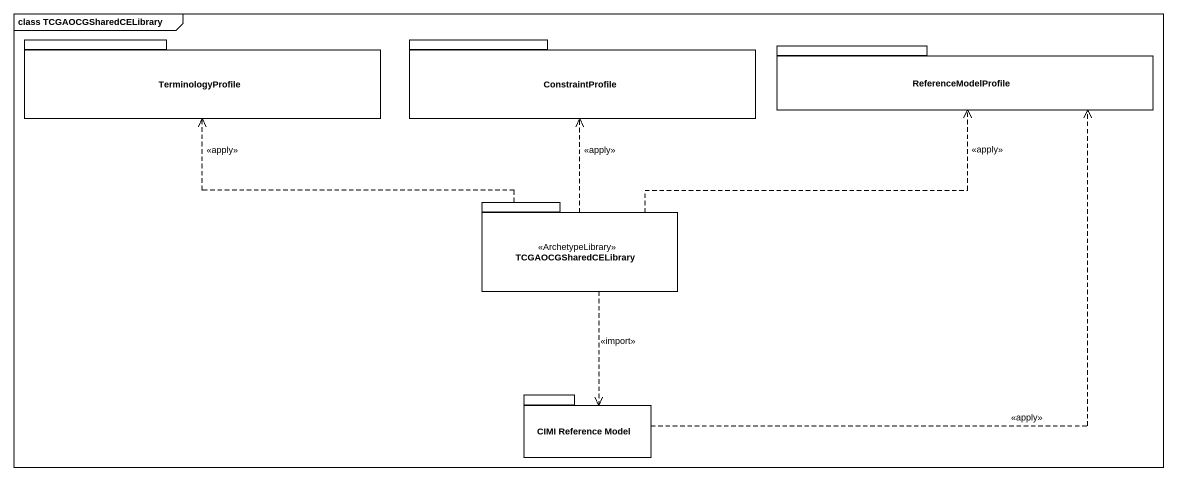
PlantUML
@startuml
mainframe class TCGAOCGSharedCELibrary
package TerminologyProfile {
}
package ConstraintProfile {
}
package ReferenceModelProfile {
}
package TCGAOCGSharedCELibrary <<ArchetypeLibrary>> {
}
package "CIMI Reference Model" as CIMI_Reference_Model {
}
TCGAOCGSharedCELibrary .left.> TerminologyProfile : <<apply>>
TCGAOCGSharedCELibrary .up.> ConstraintProfile : <<apply>>
TCGAOCGSharedCELibrary .right.> ReferenceModelProfile : <<apply>>
TCGAOCGSharedCELibrary ..> CIMI_Reference_Model : <<import>>
CIMI_Reference_Model .up.> ReferenceModelProfile : <<apply>>
@enduml
